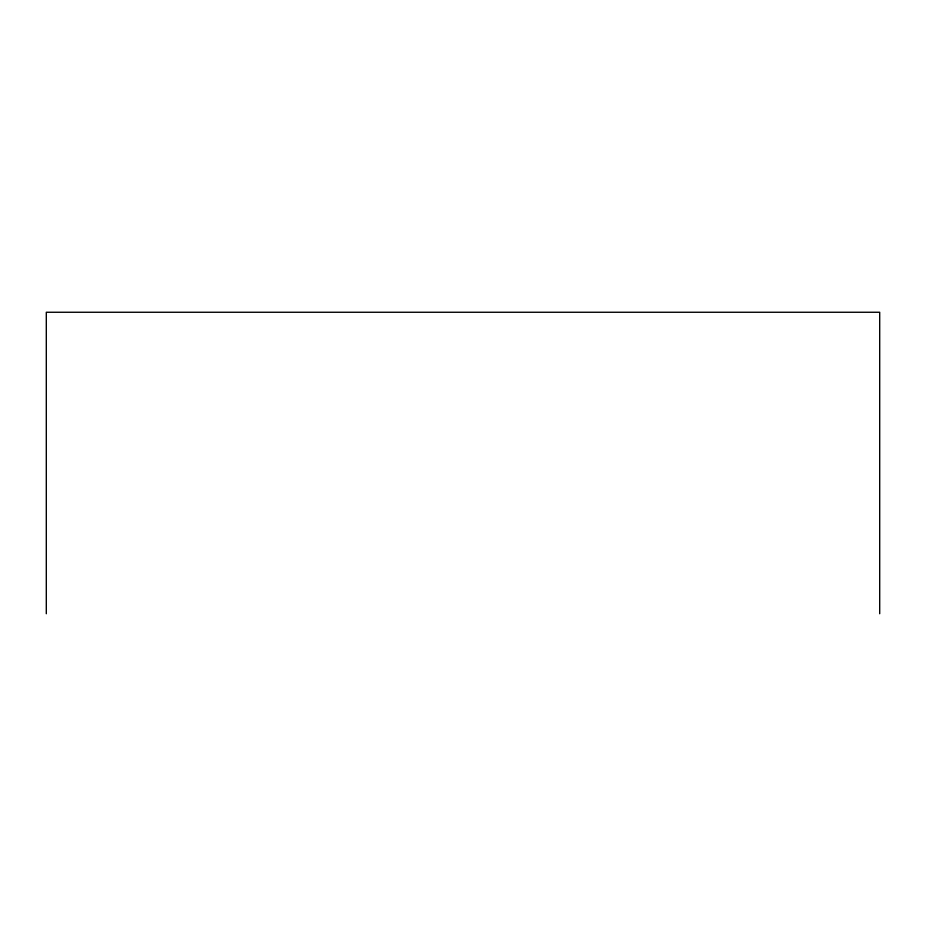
<?xml version="1.0" encoding="UTF-8"?>
<svg xmlns="http://www.w3.org/2000/svg" width="926" height="926" viewBox="0 0 926 926"><rect width="100%" height="100%" fill="white"/><g stroke="black" fill="none" stroke-linecap="round" stroke-linejoin="round"><path stroke-width="1.39" d="M879.7 613.741L879.7 312.259L46.3 312.259L46.3 613.741"/></g></svg>
